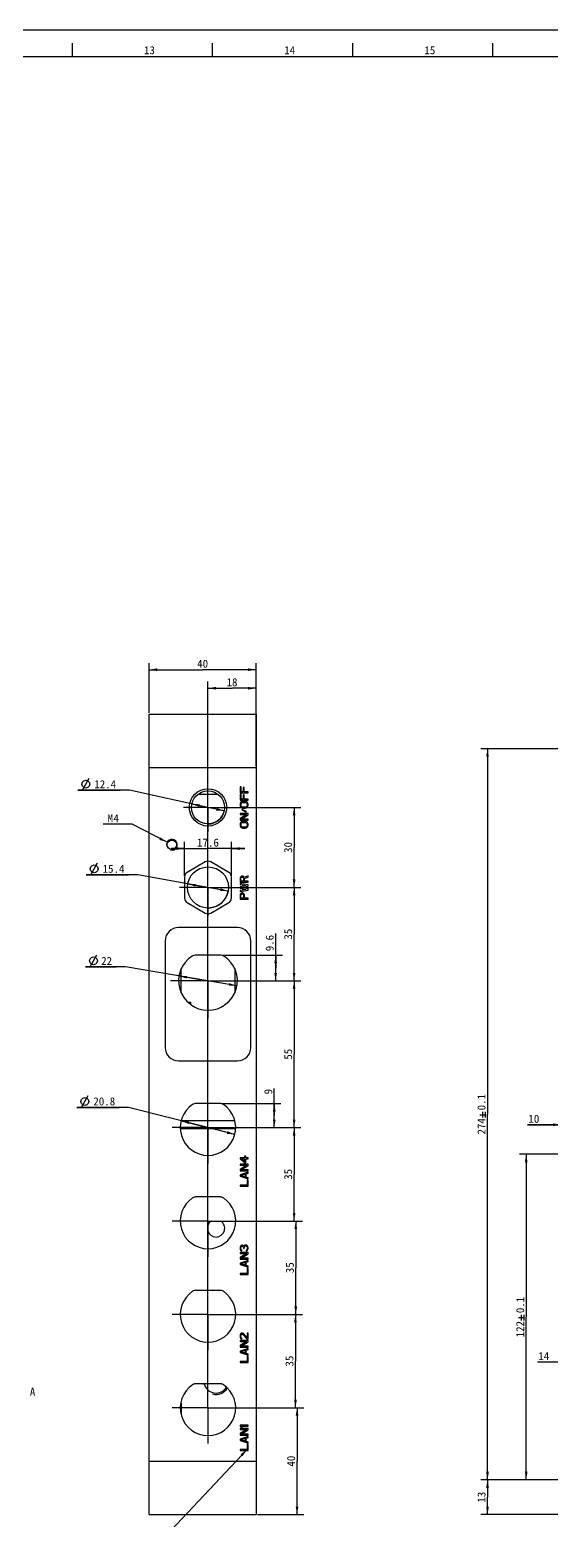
# Model space of a CAD drawing. Header units: millimetres. Extents: x 0 to 1189, y 0 to 841.
# Drawn here: x 615 to 810, y 282 to 841 of the extents above; entities that cross this region are included whole.
import ezdxf
from ezdxf.enums import TextEntityAlignment as Align

# ---------------------------------------------------------------- set-up
doc = ezdxf.new("R2010")
doc.units = ezdxf.units.MM
doc.header["$LTSCALE"] = 65.395
doc.linetypes.add('CENTER', pattern=[0.6, 0.375, -0.075, 0.075, -0.075])
doc.layers.get('0').update_dxf_attribs({"linetype": 'CONTINUOUS'})
for name, color, linetype in [('03_ALL_AXES', 7, 'CONTINUOUS'), ('09_ALL_ROUNDS', 7, 'CONTINUOUS'), ('20_ALL_FEATURES', 7, 'CONTINUOUS'), ('50_ALL_DETAILS', 7, 'CONTINUOUS'), ('51__DRAFT_DIMS', 7, 'CONTINUOUS')]:
    doc.layers.add(name, color=color, linetype=linetype)
doc.styles.get("Standard").update_dxf_attribs({"font": 'simfang.ttf'})
doc.styles.add('TEXTSTYLE_4', font='simfang.ttf')
doc.dimstyles.new('DIMSTYLE_3', dxfattribs={"dimtxt": 3, "dimasz": 3, "dimexe": 2.5, "dimexo": 0.5, "dimgap": 0.75, "dimtad": 1, "dimdsep": 46, "dimtxsty": 'Standard', "dimblk": '_FILLED', "dimblk1": '_FILLED', "dimblk2": '_FILLED', "dimcen": 0.09, "dimclrt": 3, "dimazin": 2, "dimtp": 0.3, "dimtm": 0.3, "dimtfac": 1, "dimtofl": 0, "dimtmove": 0, "dimatfit": 3, "dimldrblk": '_FILLED', "dimfxl": 0, "dimtolj": 1, "dimarcsym": 0})
doc.dimstyles.new('DIMSTYLE_4', dxfattribs={"dimtxt": 3, "dimasz": 3, "dimexe": 2.5, "dimexo": 0.5, "dimgap": 0.75, "dimtad": 1, "dimdsep": 46, "dimtxsty": 'Standard', "dimblk": '_FILLED', "dimblk1": '_FILLED', "dimblk2": '_FILLED', "dimcen": 0.09, "dimclrt": 3, "dimazin": 2, "dimtol": 1, "dimtp": 0.1, "dimtm": 0.1, "dimtfac": 1, "dimtofl": 0, "dimtmove": 0, "dimatfit": 3, "dimldrblk": '_FILLED', "dimfxl": 0, "dimtolj": 1, "dimarcsym": 0})
doc.dimstyles.new('DIMSTYLE_5', dxfattribs={"dimtxt": 3, "dimasz": 3, "dimexe": 2.5, "dimexo": 0.5, "dimgap": 0.75, "dimtad": 1, "dimdsep": 46, "dimtxsty": 'Standard', "dimblk": '_FILLED', "dimblk1": '_FILLED', "dimblk2": '_FILLED', "dimcen": 0.09, "dimclrt": 3, "dimazin": 2, "dimtp": 0.2, "dimtm": 0.2, "dimtfac": 1, "dimtofl": 0, "dimtmove": 0, "dimatfit": 3, "dimldrblk": '_FILLED', "dimfxl": 0, "dimtolj": 1, "dimarcsym": 0})
doc.dimstyles.new('DIMSTYLE_6', dxfattribs={"dimtxt": 3, "dimasz": 3, "dimexe": 2.5, "dimexo": 0.5, "dimtad": 1, "dimdsep": 46, "dimtxsty": 'Standard', "dimblk": '_FILLED', "dimblk1": '_FILLED', "dimblk2": '_FILLED', "dimcen": 0.09, "dimclrt": 3, "dimazin": 2, "dimtp": 0.1, "dimtm": 0.1, "dimtfac": 1, "dimtofl": 0, "dimtmove": 0, "dimatfit": 1, "dimldrblk": '_FILLED', "dimfxl": 0, "dimtolj": 1, "dimarcsym": 0})
doc.dimstyles.new('DIMSTYLE_8', dxfattribs={"dimtxt": 3, "dimasz": 3, "dimexe": 2.5, "dimexo": 0.5, "dimtad": 1, "dimdsep": 46, "dimtxsty": 'Standard', "dimblk": '_FILLED', "dimblk1": '_FILLED', "dimblk2": '_FILLED', "dimcen": 0.09, "dimclrt": 3, "dimazin": 2, "dimtp": 0.2, "dimtm": 0.2, "dimtfac": 1, "dimtmove": 0, "dimatfit": 2, "dimldrblk": '_FILLED', "dimfxl": 0, "dimtolj": 1, "dimarcsym": 0})
doc.dimstyles.get("Standard").update_dxf_attribs({"dimtxt": 3, "dimasz": 3, "dimexe": 2.5, "dimexo": 0.5, "dimtad": 1, "dimdsep": 46, "dimtxsty": 'Standard', "dimblk": '_FILLED', "dimblk1": '_FILLED', "dimblk2": '_FILLED', "dimcen": 0.09, "dimclrt": 3, "dimazin": 2, "dimtol": 1, "dimtp": 0.01, "dimtm": 0.01, "dimtfac": 1, "dimtofl": 0, "dimtmove": 0, "dimatfit": 3, "dimldrblk": '_FILLED', "dimfxl": 0, "dimtolj": 1, "dimarcsym": 0})

# ---------------------------------------------------------------- blocks, each defined once
blk = doc.blocks.new('_FILLED')
at = {"color": 0, "linetype": 'ByBlock'}
blk.add_solid([(0, 0), (-1, 0.17), (-1, -0.17)], dxfattribs=at)
blk = doc.blocks.new('*D4')
at = {"layer": '51__DRAFT_DIMS', "color": 4}
for p, q in [((659.29, 585.08), (659.29, 603.69)), ((699.29, 585.08), (699.29, 603.69)), ((659.29, 601.19), (679.29, 601.19)), ((699.29, 601.19), (679.29, 601.19))]:
    blk.add_line(p, q, dxfattribs=at)
at = {"layer": '51__DRAFT_DIMS', "color": 4, "xscale": 3, "yscale": 3, "zscale": 3, "rotation": 180}
blk.add_blockref('_FILLED', (659.29, 601.19), dxfattribs=at)
at = {"layer": '51__DRAFT_DIMS', "color": 4, "xscale": 3, "yscale": 3, "zscale": 3}
blk.add_blockref('_FILLED', (699.29, 601.19), dxfattribs=at)
at = {"layer": '51__DRAFT_DIMS', "color": 3}
blk.add_text('40', height=3, dxfattribs=at).set_placement((679.29, 601.94), align=Align.CENTER)
blk = doc.blocks.new('*D6')
at = {"layer": '51__DRAFT_DIMS', "color": 4}
for p, q in [((821.72, 571.58), (783.45, 571.58)), ((785.95, 571.58), (785.95, 434.58)), ((785.95, 297.58), (785.95, 434.58)), ((821.11, 297.58), (783.45, 297.58))]:
    blk.add_line(p, q, dxfattribs=at)
at = {"layer": '51__DRAFT_DIMS', "color": 4, "xscale": 3, "yscale": 3, "zscale": 3}
for p, rotation in [((785.95, 571.58), 90), ((785.95, 297.58), 270)]:
    blk.add_blockref('_FILLED', p, dxfattribs=dict(at, rotation=rotation))
at = {"layer": '51__DRAFT_DIMS', "color": 3}
for s, p in [('0.1', (785.2, 439.11)), ('274', (785.2, 430.05))]:
    blk.add_text(s, height=3, rotation=90, dxfattribs=at).set_placement(p, align=Align.CENTER)
blk = doc.blocks.new('*D7')
at = {"layer": '51__DRAFT_DIMS', "color": 4}
for p, q in [((819.42, 419.58), (797.94, 419.58)), ((800.44, 419.58), (800.44, 358.58)), ((800.44, 297.58), (800.44, 358.58)), ((822.16, 297.58), (797.94, 297.58))]:
    blk.add_line(p, q, dxfattribs=at)
at = {"layer": '51__DRAFT_DIMS', "color": 4, "xscale": 3, "yscale": 3, "zscale": 3}
for p, rotation in [((800.44, 419.58), 90), ((800.44, 297.58), 270)]:
    blk.add_blockref('_FILLED', p, dxfattribs=dict(at, rotation=rotation))
at = {"layer": '51__DRAFT_DIMS', "color": 3}
for s, p in [('0.1', (799.69, 363.11)), ('122', (799.69, 354.05))]:
    blk.add_text(s, height=3, rotation=90, dxfattribs=at).set_placement(p, align=Align.CENTER)
blk = doc.blocks.new('*D9')
at = {"layer": '51__DRAFT_DIMS', "color": 4}
for p, q in [((826.03, 297.58), (783.45, 297.58)), ((785.95, 297.58), (785.95, 291.08)), ((785.95, 284.58), (785.95, 291.08)), ((833.03, 284.58), (783.45, 284.58))]:
    blk.add_line(p, q, dxfattribs=at)
at = {"layer": '51__DRAFT_DIMS', "color": 4, "xscale": 3, "yscale": 3, "zscale": 3}
for p, rotation in [((785.95, 297.58), 90), ((785.95, 284.58), 270)]:
    blk.add_blockref('_FILLED', p, dxfattribs=dict(at, rotation=rotation))
at = {"layer": '51__DRAFT_DIMS', "color": 3}
blk.add_text('13', height=3, rotation=90, dxfattribs=at).set_placement((785.2, 291.08), align=Align.CENTER)
blk = doc.blocks.new('*D10')
at = {"layer": '51__DRAFT_DIMS', "color": 4}
for p, q in [((813.53, 304.08), (813.53, 252.86)), ((826.53, 297.08), (826.53, 252.86)), ((820.03, 255.36), (797.72, 255.36)), ((813.53, 255.36), (820.03, 255.36)), ((826.53, 255.36), (820.03, 255.36))]:
    blk.add_line(p, q, dxfattribs=at)
at = {"layer": '51__DRAFT_DIMS', "color": 4, "xscale": 3, "yscale": 3, "zscale": 3, "rotation": 180}
blk.add_blockref('_FILLED', (813.53, 255.36), dxfattribs=at)
at = {"layer": '51__DRAFT_DIMS', "color": 4, "xscale": 3, "yscale": 3, "zscale": 3}
blk.add_blockref('_FILLED', (826.53, 255.36), dxfattribs=at)
at = {"layer": '51__DRAFT_DIMS', "color": 3}
blk.add_text('13', height=3, dxfattribs=at).set_placement((802.13, 256.11), align=Align.RIGHT)
blk = doc.blocks.new('*D12')
at = {"layer": '51__DRAFT_DIMS', "color": 4}
for p, q in [((820.53, 341.69), (804.66, 341.69)), ((813.53, 341.69), (820.53, 341.69)), ((827.53, 341.69), (820.53, 341.69)), ((827.53, 315.08), (827.53, 344.19))]:
    blk.add_line(p, q, dxfattribs=at)
at = {"layer": '51__DRAFT_DIMS', "color": 4, "xscale": 3, "yscale": 3, "zscale": 3, "rotation": 180}
blk.add_blockref('_FILLED', (813.53, 341.69), dxfattribs=at)
at = {"layer": '51__DRAFT_DIMS', "color": 4, "xscale": 3, "yscale": 3, "zscale": 3}
blk.add_blockref('_FILLED', (827.53, 341.69), dxfattribs=at)
at = {"layer": '51__DRAFT_DIMS', "color": 3}
blk.add_text('14', height=3, dxfattribs=at).set_placement((809.07, 342.44), align=Align.RIGHT)
blk = doc.blocks.new('*D19')
at = {"layer": '51__DRAFT_DIMS', "color": 4}
for p, q in [((651.86, 556.02), (632.55, 556.02)), ((632.55, 556.02), (648.36, 556.02)), ((681.29, 549.58), (651.86, 556.02)), ((675.23, 550.9), (681.29, 549.58)), ((687.35, 548.25), (681.29, 549.58))]:
    blk.add_line(p, q, dxfattribs=at)
at = {"layer": '51__DRAFT_DIMS', "color": 4, "xscale": 3, "yscale": 3, "zscale": 3}
for p, rotation in [((675.23, 550.9), 167.6460324441), ((687.35, 548.25), 347.6460324441001)]:
    blk.add_blockref('_FILLED', p, dxfattribs=dict(at, rotation=rotation))
at = {"layer": '51__DRAFT_DIMS', "color": 3}
blk.add_text('12.4', height=3, dxfattribs=at).set_placement((646.86, 556.77), align=Align.RIGHT)
blk = doc.blocks.new('*D20')
at = {"layer": '51__DRAFT_DIMS', "color": 4}
for p, q in [((655, 524.33), (635.69, 524.33)), ((635.69, 524.33), (651.5, 524.33)), ((681.29, 519.58), (655, 524.33)), ((673.71, 520.95), (681.29, 519.58)), ((688.87, 518.21), (681.29, 519.58))]:
    blk.add_line(p, q, dxfattribs=at)
at = {"layer": '51__DRAFT_DIMS', "color": 4, "xscale": 3, "yscale": 3, "zscale": 3}
for p, rotation in [((673.71, 520.95), 169.7552829595), ((688.87, 518.21), 349.7552829595)]:
    blk.add_blockref('_FILLED', p, dxfattribs=dict(at, rotation=rotation))
at = {"layer": '51__DRAFT_DIMS', "color": 3}
blk.add_text('15.4', height=3, dxfattribs=at).set_placement((650, 525.08), align=Align.RIGHT)
blk = doc.blocks.new('*D21')
at = {"layer": '51__DRAFT_DIMS', "color": 4}
for p, q in [((650.38, 489.82), (635.48, 489.82)), ((635.48, 489.82), (646.88, 489.82)), ((681.29, 484.58), (650.38, 489.82)), ((670.44, 486.42), (681.29, 484.58)), ((692.13, 482.74), (681.29, 484.58))]:
    blk.add_line(p, q, dxfattribs=at)
at = {"layer": '51__DRAFT_DIMS', "color": 4, "xscale": 3, "yscale": 3, "zscale": 3}
for p, rotation in [((670.44, 486.42), 170.3712018391), ((692.13, 482.74), 350.3712018391)]:
    blk.add_blockref('_FILLED', p, dxfattribs=dict(at, rotation=rotation))
at = {"layer": '51__DRAFT_DIMS', "color": 3}
blk.add_text('22', height=3, dxfattribs=at).set_placement((645.38, 490.57), align=Align.RIGHT)
blk = doc.blocks.new('*D22')
at = {"layer": '51__DRAFT_DIMS', "color": 4}
for p, q in [((651.53, 437.16), (632.22, 437.16)), ((632.22, 437.16), (648.03, 437.16)), ((681.29, 429.58), (651.53, 437.16)), ((671.21, 432.15), (681.29, 429.58)), ((691.37, 427.01), (681.29, 429.58))]:
    blk.add_line(p, q, dxfattribs=at)
at = {"layer": '51__DRAFT_DIMS', "color": 4, "xscale": 3, "yscale": 3, "zscale": 3}
for p, rotation in [((671.21, 432.15), 165.7090390334), ((691.37, 427.01), 345.7090390334)]:
    blk.add_blockref('_FILLED', p, dxfattribs=dict(at, rotation=rotation))
at = {"layer": '51__DRAFT_DIMS', "color": 3}
blk.add_text('20.8', height=3, dxfattribs=at).set_placement((646.53, 437.91), align=Align.RIGHT)
blk = doc.blocks.new('*D23')
at = {"layer": '51__DRAFT_DIMS', "color": 4}
for p, q in [((706.11, 434.08), (706.11, 444.26)), ((686.43, 438.58), (708.61, 438.58)), ((706.11, 438.58), (706.11, 434.08)), ((706.11, 429.58), (706.11, 434.08)), ((688.41, 429.58), (708.61, 429.58))]:
    blk.add_line(p, q, dxfattribs=at)
at = {"layer": '51__DRAFT_DIMS', "color": 4, "xscale": 3, "yscale": 3, "zscale": 3}
for p, rotation in [((706.11, 438.58), 90), ((706.11, 429.58), 270)]:
    blk.add_blockref('_FILLED', p, dxfattribs=dict(at, rotation=rotation))
at = {"layer": '51__DRAFT_DIMS', "color": 3}
blk.add_text('9', height=3, rotation=90, dxfattribs=at).set_placement((705.36, 442.05))
blk = doc.blocks.new('*D24')
at = {"layer": '51__DRAFT_DIMS', "color": 4}
for p, q in [((687.04, 429.58), (716.04, 429.58)), ((713.54, 429.58), (713.54, 412.08)), ((713.54, 394.58), (713.54, 412.08)), ((693.63, 394.58), (716.04, 394.58))]:
    blk.add_line(p, q, dxfattribs=at)
at = {"layer": '51__DRAFT_DIMS', "color": 4, "xscale": 3, "yscale": 3, "zscale": 3}
for p, rotation in [((713.54, 429.58), 90), ((713.54, 394.58), 270)]:
    blk.add_blockref('_FILLED', p, dxfattribs=dict(at, rotation=rotation))
at = {"layer": '51__DRAFT_DIMS', "color": 3}
blk.add_text('35', height=3, rotation=90, dxfattribs=at).set_placement((712.79, 412.08), align=Align.CENTER)
blk = doc.blocks.new('*D25')
at = {"layer": '51__DRAFT_DIMS', "color": 4}
for p, q in [((686.6, 394.58), (716.66, 394.58)), ((714.16, 394.58), (714.16, 377.08)), ((714.16, 359.58), (714.16, 377.08)), ((692.8, 359.58), (716.66, 359.58))]:
    blk.add_line(p, q, dxfattribs=at)
at = {"layer": '51__DRAFT_DIMS', "color": 4, "xscale": 3, "yscale": 3, "zscale": 3}
for p, rotation in [((714.16, 394.58), 90), ((714.16, 359.58), 270)]:
    blk.add_blockref('_FILLED', p, dxfattribs=dict(at, rotation=rotation))
at = {"layer": '51__DRAFT_DIMS', "color": 3}
blk.add_text('35', height=3, rotation=90, dxfattribs=at).set_placement((713.41, 377.08), align=Align.CENTER)
blk = doc.blocks.new('*D26')
at = {"layer": '51__DRAFT_DIMS', "color": 4}
for p, q in [((686.19, 359.58), (716.53, 359.58)), ((714.03, 359.58), (714.03, 342.08)), ((714.03, 324.58), (714.03, 342.08)), ((689.34, 324.58), (716.53, 324.58))]:
    blk.add_line(p, q, dxfattribs=at)
at = {"layer": '51__DRAFT_DIMS', "color": 4, "xscale": 3, "yscale": 3, "zscale": 3}
for p, rotation in [((714.03, 359.58), 90), ((714.03, 324.58), 270)]:
    blk.add_blockref('_FILLED', p, dxfattribs=dict(at, rotation=rotation))
at = {"layer": '51__DRAFT_DIMS', "color": 3}
blk.add_text('35', height=3, rotation=90, dxfattribs=at).set_placement((713.28, 342.08), align=Align.CENTER)
blk = doc.blocks.new('*D27')
at = {"layer": '51__DRAFT_DIMS', "color": 4}
for p, q in [((689.94, 484.58), (716.04, 484.58)), ((713.54, 484.58), (713.54, 457.08)), ((713.54, 429.58), (713.54, 457.08)), ((687.96, 429.58), (716.04, 429.58))]:
    blk.add_line(p, q, dxfattribs=at)
at = {"layer": '51__DRAFT_DIMS', "color": 4, "xscale": 3, "yscale": 3, "zscale": 3}
for p, rotation in [((713.54, 484.58), 90), ((713.54, 429.58), 270)]:
    blk.add_blockref('_FILLED', p, dxfattribs=dict(at, rotation=rotation))
at = {"layer": '51__DRAFT_DIMS', "color": 3}
blk.add_text('55', height=3, rotation=90, dxfattribs=at).set_placement((712.79, 457.08), align=Align.CENTER)
blk = doc.blocks.new('*D28')
at = {"layer": '51__DRAFT_DIMS', "color": 4}
for p, q in [((687.6, 519.58), (716.04, 519.58)), ((713.54, 519.58), (713.54, 502.08)), ((713.54, 484.58), (713.54, 502.08)), ((688.03, 484.58), (716.04, 484.58))]:
    blk.add_line(p, q, dxfattribs=at)
at = {"layer": '51__DRAFT_DIMS', "color": 4, "xscale": 3, "yscale": 3, "zscale": 3}
for p, rotation in [((713.54, 519.58), 90), ((713.54, 484.58), 270)]:
    blk.add_blockref('_FILLED', p, dxfattribs=dict(at, rotation=rotation))
at = {"layer": '51__DRAFT_DIMS', "color": 3}
blk.add_text('35', height=3, rotation=90, dxfattribs=at).set_placement((712.79, 502.08), align=Align.CENTER)
blk = doc.blocks.new('*D29')
at = {"layer": '51__DRAFT_DIMS', "color": 4}
for p, q in [((689.41, 549.58), (716.04, 549.58)), ((713.54, 549.58), (713.54, 534.58)), ((713.54, 519.58), (713.54, 534.58)), ((686.27, 519.58), (716.04, 519.58))]:
    blk.add_line(p, q, dxfattribs=at)
at = {"layer": '51__DRAFT_DIMS', "color": 4, "xscale": 3, "yscale": 3, "zscale": 3}
for p, rotation in [((713.54, 549.58), 90), ((713.54, 519.58), 270)]:
    blk.add_blockref('_FILLED', p, dxfattribs=dict(at, rotation=rotation))
at = {"layer": '51__DRAFT_DIMS', "color": 3}
blk.add_text('30', height=3, rotation=90, dxfattribs=at).set_placement((712.79, 534.58), align=Align.CENTER)
blk = doc.blocks.new('*D30')
at = {"layer": '51__DRAFT_DIMS', "color": 4}
for p, q in [((681.29, 325.08), (681.29, 596.74)), ((681.29, 594.24), (690.29, 594.24)), ((699.29, 594.24), (690.29, 594.24)), ((699.29, 565.08), (699.29, 596.74))]:
    blk.add_line(p, q, dxfattribs=at)
at = {"layer": '51__DRAFT_DIMS', "color": 4, "xscale": 3, "yscale": 3, "zscale": 3, "rotation": 180}
blk.add_blockref('_FILLED', (681.29, 594.24), dxfattribs=at)
at = {"layer": '51__DRAFT_DIMS', "color": 4, "xscale": 3, "yscale": 3, "zscale": 3}
blk.add_blockref('_FILLED', (699.29, 594.24), dxfattribs=at)
at = {"layer": '51__DRAFT_DIMS', "color": 3}
blk.add_text('18', height=3, dxfattribs=at).set_placement((690.29, 594.99), align=Align.CENTER)
blk = doc.blocks.new('*D31')
at = {"layer": '51__DRAFT_DIMS', "color": 4}
for p, q in [((706.63, 489.38), (706.63, 502.29)), ((686.61, 494.18), (709.13, 494.18)), ((706.63, 494.18), (706.63, 489.38)), ((706.63, 484.58), (706.63, 489.38)), ((681.79, 484.58), (709.13, 484.58))]:
    blk.add_line(p, q, dxfattribs=at)
at = {"layer": '51__DRAFT_DIMS', "color": 4, "xscale": 3, "yscale": 3, "zscale": 3}
for p, rotation in [((706.63, 494.18), 90), ((706.63, 484.58), 270)]:
    blk.add_blockref('_FILLED', p, dxfattribs=dict(at, rotation=rotation))
at = {"layer": '51__DRAFT_DIMS', "color": 3}
blk.add_text('9.6', height=3, rotation=90, dxfattribs=at).set_placement((705.88, 495.68))
blk = doc.blocks.new('*D32')
at = {"layer": '51__DRAFT_DIMS', "color": 4}
for p, q in [((672.49, 524), (672.49, 536.66)), ((690.09, 524), (690.09, 536.66)), ((672.49, 534.16), (667.49, 534.16)), ((667.49, 534.16), (681.29, 534.16)), ((695.09, 534.16), (681.29, 534.16)), ((690.09, 534.16), (695.09, 534.16))]:
    blk.add_line(p, q, dxfattribs=at)
at = {"layer": '51__DRAFT_DIMS', "color": 4, "xscale": 3, "yscale": 3, "zscale": 3}
blk.add_blockref('_FILLED', (672.49, 534.16), dxfattribs=at)
at = {"layer": '51__DRAFT_DIMS', "color": 4, "xscale": 3, "yscale": 3, "zscale": 3, "rotation": 180}
blk.add_blockref('_FILLED', (690.09, 534.16), dxfattribs=at)
at = {"layer": '51__DRAFT_DIMS', "color": 3}
blk.add_text('17.6', height=3, dxfattribs=at).set_placement((681.29, 534.91), align=Align.CENTER)
blk = doc.blocks.new('*D33')
at = {"layer": '51__DRAFT_DIMS', "color": 4}
for p, q in [((688.1, 324.58), (717.14, 324.58)), ((714.64, 324.58), (714.64, 304.58)), ((714.64, 284.58), (714.64, 304.58)), ((699.79, 284.58), (717.14, 284.58))]:
    blk.add_line(p, q, dxfattribs=at)
at = {"layer": '51__DRAFT_DIMS', "color": 4, "xscale": 3, "yscale": 3, "zscale": 3}
for p, rotation in [((714.64, 324.58), 90), ((714.64, 284.58), 270)]:
    blk.add_blockref('_FILLED', p, dxfattribs=dict(at, rotation=rotation))
at = {"layer": '51__DRAFT_DIMS', "color": 3}
blk.add_text('40', height=3, rotation=90, dxfattribs=at).set_placement((713.89, 304.58), align=Align.CENTER)
blk = doc.blocks.new('*D35')
at = {"layer": '51__DRAFT_DIMS', "color": 4}
for p, q in [((813.53, 430.64), (800.95, 430.64)), ((800.95, 430.64), (818.53, 430.64)), ((828.53, 430.64), (818.53, 430.64)), ((823.53, 423.94), (823.53, 433.14)), ((823.53, 430.64), (828.53, 430.64))]:
    blk.add_line(p, q, dxfattribs=at)
at = {"layer": '51__DRAFT_DIMS', "color": 4, "xscale": 3, "yscale": 3, "zscale": 3}
blk.add_blockref('_FILLED', (813.53, 430.64), dxfattribs=at)
at = {"layer": '51__DRAFT_DIMS', "color": 4, "xscale": 3, "yscale": 3, "zscale": 3, "rotation": 180}
blk.add_blockref('_FILLED', (823.53, 430.64), dxfattribs=at)
at = {"layer": '51__DRAFT_DIMS', "color": 3}
blk.add_text('10', height=3, dxfattribs=at).set_placement((805.36, 431.39), align=Align.RIGHT)
blk = doc.blocks.new('*D127')
at = {"layer": '51__DRAFT_DIMS', "color": 4}
for p, q in [((649.44, 543.26), (642.04, 543.26)), ((652.94, 543.26), (649.44, 543.26)), ((666.01, 536.5), (652.94, 543.26))]:
    blk.add_line(p, q, dxfattribs=at)
at = {"layer": '51__DRAFT_DIMS', "color": 4, "xscale": 3, "yscale": 3, "zscale": 3, "rotation": 332.6346523661}
blk.add_blockref('_FILLED', (666.01, 536.5), dxfattribs=at)
at = {"layer": '51__DRAFT_DIMS', "color": 3}
for s, p in [('M', (645.74, 544.01)), ('4', (647.94, 544.01))]:
    blk.add_text(s, height=3, dxfattribs=at).set_placement(p, align=Align.RIGHT)

msp = doc.modelspace()

# ---------------------------------------------------------------- linework, layer by layer
at = {"color": 7}
for p, q in [((0, 841), (1189, 841)), ((630.5, 831), (630.5, 836)), ((683, 831), (683, 836)), ((735.5, 831), (735.5, 836)), ((788, 831), (788, 836)), ((25, 831), (1179, 831))]:
    msp.add_line(p, q, dxfattribs=at)
at = {"color": 4}
for centre, radius, start, end in [((667.79, 535.578), 2, 255, 195), ((684.29, 334.578), 5, 191.53722, 195), ((684.29, 334.578), 5, 255, 328.97142)]:
    msp.add_arc(centre, radius, start, end, dxfattribs=at)
at = {"layer": '03_ALL_AXES', "color": 1, "linetype": 'CENTER'}
for p, q in [((681.29, 549.578), (681.29, 558.778)), ((681.29, 549.578), (672.09, 549.578)), ((681.29, 549.578), (681.29, 540.378)), ((681.29, 549.578), (690.49, 549.578)), ((681.29, 519.578), (681.29, 530.278)), ((681.29, 519.578), (670.59, 519.578)), ((681.29, 519.578), (681.29, 508.878)), ((681.29, 519.578), (691.99, 519.578)), ((681.29, 484.578), (681.29, 498.578)), ((681.29, 484.578), (667.29, 484.578)), ((681.29, 484.578), (681.29, 470.578)), ((681.29, 484.578), (695.29, 484.578)), ((681.29, 429.578), (681.29, 442.978)), ((681.29, 429.578), (667.89, 429.578)), ((681.29, 429.578), (694.69, 429.578)), ((681.29, 429.578), (681.29, 416.178)), ((681.29, 394.578), (681.29, 407.978)), ((681.29, 394.578), (667.89, 394.578)), ((681.29, 394.578), (682.558, 394.578)), ((681.29, 394.578), (681.29, 381.178)), ((686.022, 394.578), (694.69, 394.578)), ((681.29, 359.578), (681.29, 372.978)), ((681.29, 359.578), (667.89, 359.578)), ((681.29, 359.578), (694.69, 359.578)), ((681.29, 359.578), (681.29, 346.178)), ((681.29, 324.578), (681.29, 337.978)), ((681.29, 324.578), (667.89, 324.578)), ((681.29, 324.578), (694.69, 324.578)), ((681.29, 324.578), (681.29, 311.178))]:
    msp.add_line(p, q, dxfattribs=at)
at = {"layer": '03_ALL_AXES', "color": 7}
for p, q in [((673.74, 476.578), (674.69, 476.578)), ((674.69, 476.578), (674.69, 475.778)), ((682.558, 394.578), (686.022, 394.578)), ((671.026, 326.257), (671.29, 326.257)), ((671.29, 326.257), (671.29, 322.257)), ((671.152, 322.257), (671.29, 322.257))]:
    msp.add_line(p, q, dxfattribs=at)
for centre, radius in [((681.29, 549.578), 7), ((681.29, 549.578), 6.2), ((667.79, 535.578), 1.75)]:
    msp.add_circle(centre, radius, dxfattribs=at)
for centre, radius, start, end in [((684.29, 391.828), 3.25, 122.20423, 57.79577), ((684.29, 334.578), 4.5, 192.83996, 330.32815)]:
    msp.add_arc(centre, radius, start, end, dxfattribs=at)
at = {"layer": '09_ALL_ROUNDS', "color": 7}
for p, q in [((659.29, 284.578), (659.29, 584.578)), ((677.624, 554.578), (684.955, 554.578)), ((680.29, 529.162), (673.49, 525.236)), ((689.09, 525.236), (682.29, 529.162)), ((672.49, 523.504), (672.49, 515.652)), ((690.09, 515.652), (690.09, 523.504)), ((673.49, 513.92), (680.29, 509.994)), ((682.29, 509.994), (689.09, 513.92)), ((692.29, 504.578), (670.29, 504.578)), ((665.29, 499.578), (665.29, 459.578)), ((697.29, 459.578), (697.29, 499.578)), ((686.11, 494.178), (676.469, 494.178)), ((671.29, 479.996), (671.29, 489.16)), ((691.29, 489.16), (691.29, 479.996)), ((670.29, 454.578), (692.29, 454.578)), ((685.933, 438.578), (676.646, 438.578)), ((685.933, 403.578), (676.646, 403.578)), ((685.933, 368.578), (676.646, 368.578)), ((685.933, 333.578), (676.646, 333.578))]:
    msp.add_line(p, q, dxfattribs=at)
at = {"layer": '09_ALL_ROUNDS', "color": 4}
for p, q in [((671.233, 432.227), (691.347, 432.227)), ((670.893, 429.308), (691.686, 429.308))]:
    msp.add_line(p, q, dxfattribs=at)
at = {"layer": '09_ALL_ROUNDS', "color": 7}
for centre, radius, start, end in [((674.49, 523.504), 2, 120, 180), ((681.29, 527.43), 2, 60, 120), ((688.09, 523.504), 2, 0, 60), ((674.49, 515.652), 2, 180, 240), ((688.09, 515.652), 2, 300, 360), ((681.29, 511.726), 2, 240, 300), ((670.29, 499.578), 5, 90, 180), ((692.29, 499.578), 5, 0, 90), ((681.29, 484.578), 11, 122.38754, 57.61246), ((676.469, 492.178), 2, 90, 122.38754), ((686.11, 492.178), 2, 57.61246, 90), ((670.29, 459.578), 5, 180, 270), ((692.29, 459.578), 5, 270, 360), ((681.29, 429.578), 10.4, 123.55731, 56.44269), ((676.646, 436.578), 2, 90, 123.55731), ((685.933, 436.578), 2, 56.44269, 90), ((681.29, 394.578), 10.4, 123.55731, 56.44269), ((676.646, 401.578), 2, 90, 123.55731), ((685.933, 401.578), 2, 56.44269, 90), ((681.29, 359.578), 10.4, 123.55731, 56.44269), ((676.646, 366.578), 2, 90, 123.55731), ((685.933, 366.578), 2, 56.44269, 90), ((681.29, 324.578), 10.4, 123.55731, 56.44269), ((676.646, 331.578), 2, 90, 123.55731), ((685.933, 331.578), 2, 56.44269, 90)]:
    msp.add_arc(centre, radius, start, end, dxfattribs=at)
at = {"layer": '20_ALL_FEATURES', "color": 7}
for p, q in [((659.29, 584.578), (699.29, 584.578)), ((699.29, 584.578), (699.29, 284.578)), ((693.29, 557.328), (693.29, 555.078)), ((693.673, 557.328), (693.29, 557.328)), ((693.29, 555.078), (696.29, 555.078)), ((693.29, 554.578), (693.29, 552.328)), ((693.673, 554.578), (693.29, 554.578)), ((693.673, 555.453), (693.673, 557.328)), ((694.502, 555.453), (693.673, 555.453)), ((693.673, 552.703), (693.673, 554.578)), ((694.502, 557.078), (694.502, 555.453)), ((694.885, 557.078), (694.502, 557.078)), ((694.502, 554.328), (694.502, 552.703)), ((694.885, 554.328), (694.502, 554.328)), ((694.885, 555.453), (694.885, 557.078)), ((696.29, 555.453), (694.885, 555.453)), ((694.885, 552.703), (694.885, 554.328)), ((696.29, 555.078), (696.29, 555.453)), ((693.29, 552.328), (696.29, 552.328)), ((693.354, 551.141), (693.29, 550.828)), ((693.29, 550.828), (693.29, 550.328)), ((693.29, 550.328), (693.354, 550.016)), ((693.481, 551.391), (693.354, 551.141)), ((693.354, 550.016), (693.481, 549.766)), ((693.737, 551.641), (693.481, 551.391)), ((693.481, 549.766), (693.737, 549.516)), ((694.502, 552.703), (693.673, 552.703)), ((693.673, 550.828), (693.737, 551.078)), ((693.673, 550.328), (693.673, 550.828)), ((693.737, 550.078), (693.673, 550.328)), ((693.992, 551.766), (693.737, 551.641)), ((693.737, 551.078), (693.864, 551.266)), ((693.864, 549.891), (693.737, 550.078)), ((693.737, 549.516), (693.992, 549.391)), ((693.864, 551.266), (694.056, 551.391)), ((694.056, 549.766), (693.864, 549.891)), ((694.056, 548.828), (693.928, 548.641)), ((693.928, 548.641), (695.524, 547.828)), ((694.311, 551.828), (693.992, 551.766)), ((693.992, 549.391), (694.311, 549.328)), ((694.056, 551.391), (694.311, 551.453)), ((694.311, 549.703), (694.056, 549.766)), ((695.651, 548.016), (694.056, 548.828)), ((695.268, 551.828), (694.311, 551.828)), ((694.311, 551.453), (695.268, 551.453)), ((695.268, 549.703), (694.311, 549.703)), ((694.311, 549.328), (695.268, 549.328)), ((696.29, 552.703), (694.885, 552.703)), ((695.588, 551.766), (695.268, 551.828)), ((695.268, 551.453), (695.524, 551.391)), ((695.524, 549.766), (695.268, 549.703)), ((695.268, 549.328), (695.588, 549.391)), ((695.524, 551.391), (695.715, 551.266)), ((695.715, 549.891), (695.524, 549.766)), ((695.524, 547.828), (695.651, 548.016)), ((695.843, 551.641), (695.588, 551.766)), ((695.588, 549.391), (695.843, 549.516)), ((695.715, 551.266), (695.843, 551.078)), ((695.843, 550.078), (695.715, 549.891)), ((696.098, 551.391), (695.843, 551.641)), ((695.843, 551.078), (695.907, 550.828)), ((695.907, 550.328), (695.843, 550.078)), ((695.843, 549.516), (696.098, 549.766)), ((695.907, 550.828), (695.907, 550.328)), ((696.226, 551.141), (696.098, 551.391)), ((696.098, 549.766), (696.226, 550.016)), ((696.29, 550.828), (696.226, 551.141)), ((696.226, 550.016), (696.29, 550.328)), ((696.29, 552.328), (696.29, 552.703)), ((696.29, 550.328), (696.29, 550.828)), ((693.29, 547.328), (693.29, 546.953)), ((696.29, 547.328), (693.29, 547.328)), ((695.843, 546.953), (693.29, 545.391)), ((693.29, 546.953), (695.843, 546.953)), ((693.29, 545.391), (693.29, 544.828)), ((693.29, 544.828), (696.29, 544.828)), ((693.354, 543.641), (693.29, 543.328)), ((693.29, 543.328), (693.29, 542.828)), ((693.29, 542.828), (693.354, 542.516)), ((693.481, 543.891), (693.354, 543.641)), ((693.354, 542.516), (693.481, 542.266)), ((693.737, 544.141), (693.481, 543.891)), ((693.481, 542.266), (693.737, 542.016)), ((693.673, 545.203), (696.29, 546.766)), ((696.29, 545.203), (693.673, 545.203)), ((693.673, 543.328), (693.737, 543.578)), ((693.673, 542.828), (693.673, 543.328)), ((693.737, 542.578), (693.673, 542.828)), ((693.992, 544.266), (693.737, 544.141)), ((693.737, 543.578), (693.864, 543.766)), ((693.864, 542.391), (693.737, 542.578)), ((693.737, 542.016), (693.992, 541.891)), ((693.864, 543.766), (694.056, 543.891)), ((694.056, 542.266), (693.864, 542.391)), ((694.311, 544.328), (693.992, 544.266)), ((693.992, 541.891), (694.311, 541.828)), ((694.056, 543.891), (694.311, 543.953)), ((694.311, 542.203), (694.056, 542.266)), ((695.268, 544.328), (694.311, 544.328)), ((694.311, 543.953), (695.268, 543.953)), ((695.268, 542.203), (694.311, 542.203)), ((694.311, 541.828), (695.268, 541.828)), ((695.588, 544.266), (695.268, 544.328)), ((695.268, 543.953), (695.524, 543.891)), ((695.524, 542.266), (695.268, 542.203)), ((695.268, 541.828), (695.588, 541.891)), ((695.524, 543.891), (695.715, 543.766)), ((695.715, 542.391), (695.524, 542.266)), ((695.843, 544.141), (695.588, 544.266)), ((695.588, 541.891), (695.843, 542.016)), ((695.715, 543.766), (695.843, 543.578)), ((695.843, 542.578), (695.715, 542.391)), ((696.098, 543.891), (695.843, 544.141)), ((695.843, 543.578), (695.907, 543.328)), ((695.907, 542.828), (695.843, 542.578)), ((695.843, 542.016), (696.098, 542.266)), ((695.907, 543.328), (695.907, 542.828)), ((696.226, 543.641), (696.098, 543.891)), ((696.098, 542.266), (696.226, 542.516)), ((696.29, 543.328), (696.226, 543.641)), ((696.226, 542.516), (696.29, 542.828)), ((696.29, 546.766), (696.29, 547.328)), ((696.29, 544.828), (696.29, 545.203)), ((696.29, 542.828), (696.29, 543.328)), ((693.354, 523.359), (693.29, 523.047)), ((693.29, 523.047), (693.29, 521.547)), ((693.29, 521.547), (696.29, 521.547)), ((693.29, 521.047), (693.29, 520.672)), ((696.29, 520.547), (693.29, 521.047)), ((693.29, 520.672), (695.588, 520.297)), ((695.588, 520.297), (693.29, 519.797)), ((693.29, 519.797), (693.29, 519.297)), ((693.545, 523.609), (693.354, 523.359)), ((693.8, 523.797), (693.545, 523.609)), ((693.609, 523.109), (693.673, 523.297)), ((693.609, 521.922), (693.609, 523.109)), ((694.566, 521.922), (693.609, 521.922)), ((693.673, 523.297), (693.8, 523.422)), ((693.992, 523.859), (693.8, 523.797)), ((693.8, 523.422), (693.992, 523.484)), ((693.864, 519.547), (696.29, 520.047)), ((696.29, 519.047), (693.864, 519.547)), ((694.247, 523.859), (693.992, 523.859)), ((693.992, 523.484), (694.183, 523.484)), ((694.183, 523.484), (694.375, 523.422)), ((694.439, 523.797), (694.247, 523.859)), ((694.375, 523.422), (694.502, 523.297)), ((694.694, 523.609), (694.439, 523.797)), ((694.502, 523.297), (694.566, 523.109)), ((694.566, 523.109), (694.566, 521.922)), ((694.822, 523.359), (694.694, 523.609)), ((696.29, 523.922), (694.822, 523.359)), ((694.949, 522.984), (696.29, 523.484)), ((694.949, 521.922), (694.949, 522.984)), ((696.29, 521.922), (694.949, 521.922)), ((696.29, 523.484), (696.29, 523.922)), ((696.29, 521.547), (696.29, 521.922)), ((696.29, 520.047), (696.29, 520.547)), ((693.29, 519.297), (695.588, 518.797)), ((695.588, 518.797), (693.29, 518.422)), ((693.29, 518.047), (696.29, 518.547)), ((693.29, 518.422), (693.29, 518.047)), ((693.354, 517.047), (693.29, 516.734)), ((693.29, 516.734), (693.29, 515.234)), ((693.29, 515.234), (696.29, 515.234)), ((693.545, 517.297), (693.354, 517.047)), ((693.8, 517.484), (693.545, 517.297)), ((693.609, 516.797), (693.673, 516.984)), ((693.609, 515.609), (693.609, 516.797)), ((694.566, 515.609), (693.609, 515.609)), ((693.673, 516.984), (693.8, 517.109)), ((693.992, 517.547), (693.8, 517.484)), ((693.8, 517.109), (693.992, 517.172)), ((694.247, 517.547), (693.992, 517.547)), ((693.992, 517.172), (694.183, 517.172)), ((694.183, 517.172), (694.375, 517.109)), ((694.439, 517.484), (694.247, 517.547)), ((694.375, 517.109), (694.502, 516.984)), ((694.694, 517.297), (694.439, 517.484)), ((694.502, 516.984), (694.566, 516.797)), ((694.566, 516.797), (694.566, 515.609)), ((694.885, 517.047), (694.694, 517.297)), ((694.949, 516.734), (694.885, 517.047)), ((694.949, 515.609), (694.949, 516.734)), ((696.29, 515.609), (694.949, 515.609)), ((696.29, 518.547), (696.29, 519.047)), ((696.29, 515.234), (696.29, 515.609)), ((695.013, 418.203), (693.29, 418.203)), ((693.29, 418.203), (693.29, 417.828)), ((693.29, 417.828), (695.013, 416.328)), ((696.29, 415.828), (693.29, 415.828)), ((693.29, 415.828), (693.29, 415.453)), ((693.29, 415.453), (695.843, 415.453)), ((695.843, 415.453), (693.29, 413.891)), ((693.29, 413.891), (693.29, 413.328)), ((693.29, 413.328), (696.29, 413.328)), ((693.673, 413.703), (696.29, 415.266)), ((696.29, 413.703), (693.673, 413.703)), ((693.8, 417.828), (695.013, 417.828)), ((695.013, 416.766), (693.8, 417.828)), ((695.396, 418.828), (695.013, 418.828)), ((695.013, 418.828), (695.013, 418.203)), ((695.013, 417.828), (695.013, 416.766)), ((695.013, 416.328), (695.396, 416.328)), ((695.396, 418.203), (695.396, 418.828)), ((696.29, 418.203), (695.396, 418.203)), ((695.396, 417.828), (696.29, 417.828)), ((695.396, 416.328), (695.396, 417.828)), ((696.29, 417.828), (696.29, 418.203)), ((696.29, 415.266), (696.29, 415.828)), ((696.29, 413.328), (696.29, 413.703)), ((696.29, 412.828), (693.29, 411.828)), ((693.29, 411.828), (693.29, 411.328)), ((693.29, 411.328), (696.29, 410.328)), ((695.907, 407.953), (693.29, 407.953)), ((693.29, 407.953), (693.29, 407.578)), ((693.545, 411.578), (695.268, 412.141)), ((695.268, 411.016), (693.545, 411.578)), ((695.268, 412.141), (695.268, 411.016)), ((695.524, 412.203), (696.29, 412.453)), ((695.524, 410.953), (695.524, 412.203)), ((696.29, 410.703), (695.524, 410.953)), ((696.29, 409.828), (695.907, 409.828)), ((695.907, 409.828), (695.907, 407.953)), ((696.29, 412.453), (696.29, 412.828)), ((696.29, 410.328), (696.29, 410.703)), ((696.29, 407.578), (696.29, 409.828)), ((693.29, 407.578), (696.29, 407.578)), ((693.737, 385.453), (693.481, 385.203)), ((693.992, 385.516), (693.737, 385.453)), ((694.119, 385.516), (693.992, 385.516)), ((694.375, 385.453), (694.119, 385.516)), ((694.566, 385.328), (694.375, 385.453)), ((695.077, 385.516), (694.885, 385.391)), ((695.332, 385.578), (695.077, 385.516)), ((695.588, 385.578), (695.332, 385.578)), ((695.779, 385.516), (695.588, 385.578)), ((695.971, 385.391), (695.779, 385.516)), ((693.354, 384.953), (693.29, 384.516)), ((693.29, 384.516), (693.29, 384.391)), ((693.29, 384.391), (693.354, 383.953)), ((696.29, 382.828), (693.29, 382.828)), ((693.29, 382.828), (693.29, 382.453)), ((693.29, 382.453), (695.843, 382.453)), ((695.843, 382.453), (693.29, 380.891)), ((693.29, 380.891), (693.29, 380.328)), ((693.29, 380.328), (696.29, 380.328)), ((696.29, 379.828), (693.29, 378.828)), ((693.481, 385.203), (693.354, 384.953)), ((693.354, 383.953), (693.481, 383.703)), ((693.481, 383.703), (693.737, 383.453)), ((693.609, 384.578), (693.673, 384.891)), ((693.609, 384.328), (693.609, 384.578)), ((693.673, 384.016), (693.609, 384.328)), ((693.673, 384.891), (693.8, 385.078)), ((693.8, 383.828), (693.673, 384.016)), ((693.673, 380.703), (696.29, 382.266)), ((696.29, 380.703), (693.673, 380.703)), ((693.737, 383.453), (693.992, 383.391)), ((693.8, 385.078), (693.992, 385.203)), ((693.992, 383.703), (693.8, 383.828)), ((693.992, 385.203), (694.119, 385.203)), ((693.992, 383.391), (693.992, 383.703)), ((694.119, 385.203), (694.375, 385.078)), ((694.375, 385.078), (694.502, 384.953)), ((694.502, 384.953), (694.63, 384.578)), ((694.758, 385.078), (694.566, 385.328)), ((694.63, 384.578), (694.63, 384.328)), ((694.63, 384.328), (694.885, 384.328)), ((694.885, 385.391), (694.758, 385.078)), ((694.885, 384.578), (694.949, 384.953)), ((694.885, 384.328), (694.885, 384.578)), ((694.949, 384.953), (695.077, 385.141)), ((695.077, 385.141), (695.332, 385.266)), ((695.332, 385.266), (695.588, 385.266)), ((695.588, 385.266), (695.715, 385.203)), ((695.715, 383.703), (695.588, 383.641)), ((695.588, 383.641), (695.588, 383.328)), ((695.588, 383.328), (695.779, 383.391)), ((695.715, 385.203), (695.843, 385.078)), ((695.843, 383.828), (695.715, 383.703)), ((695.779, 383.391), (695.971, 383.516)), ((695.843, 385.078), (695.907, 384.953)), ((695.907, 383.953), (695.843, 383.828)), ((695.907, 384.953), (695.971, 384.641)), ((695.971, 384.266), (695.907, 383.953)), ((696.098, 385.203), (695.971, 385.391)), ((695.971, 384.641), (695.971, 384.266)), ((695.971, 383.516), (696.098, 383.703)), ((696.226, 384.953), (696.098, 385.203)), ((696.098, 383.703), (696.226, 383.953)), ((696.29, 384.703), (696.226, 384.953)), ((696.226, 383.953), (696.29, 384.203)), ((696.29, 384.203), (696.29, 384.703)), ((696.29, 382.266), (696.29, 382.828)), ((696.29, 380.328), (696.29, 380.703)), ((696.29, 379.453), (696.29, 379.828)), ((693.29, 378.828), (693.29, 378.328)), ((693.29, 378.328), (696.29, 377.328)), ((695.907, 374.953), (693.29, 374.953)), ((693.29, 374.953), (693.29, 374.578)), ((693.29, 374.578), (696.29, 374.578)), ((693.545, 378.578), (695.268, 379.141)), ((695.268, 378.016), (693.545, 378.578)), ((695.268, 379.141), (695.268, 378.016)), ((695.524, 379.203), (696.29, 379.453)), ((695.524, 377.953), (695.524, 379.203)), ((696.29, 377.703), (695.524, 377.953)), ((696.29, 376.828), (695.907, 376.828)), ((695.907, 376.828), (695.907, 374.953)), ((696.29, 377.328), (696.29, 377.703)), ((696.29, 374.578), (696.29, 376.828)), ((693.354, 352.016), (693.29, 351.641)), ((693.481, 352.266), (693.354, 352.016)), ((693.737, 352.516), (693.481, 352.266)), ((693.609, 351.578), (693.673, 351.891)), ((693.673, 351.891), (693.8, 352.078)), ((693.992, 352.578), (693.737, 352.516)), ((693.8, 352.078), (693.992, 352.203)), ((694.119, 352.578), (693.992, 352.578)), ((693.992, 352.203), (694.119, 352.203)), ((694.375, 352.516), (694.119, 352.578)), ((694.119, 352.203), (694.375, 352.078)), ((694.566, 352.391), (694.375, 352.516)), ((694.375, 352.078), (695.971, 350.328)), ((695.971, 350.828), (694.566, 352.391)), ((696.29, 352.578), (695.971, 352.578)), ((695.971, 352.578), (695.971, 350.828)), ((696.29, 350.328), (696.29, 352.578)), ((693.29, 351.641), (693.29, 351.391)), ((693.29, 351.391), (693.354, 350.953)), ((696.29, 349.828), (693.29, 349.828)), ((693.29, 349.828), (693.29, 349.453)), ((693.29, 349.453), (695.843, 349.453)), ((695.843, 349.453), (693.29, 347.891)), ((693.29, 347.891), (693.29, 347.328)), ((693.29, 347.328), (696.29, 347.328)), ((696.29, 346.828), (693.29, 345.828)), ((693.354, 350.953), (693.481, 350.703)), ((693.481, 350.703), (693.737, 350.453)), ((693.609, 351.328), (693.609, 351.578)), ((693.673, 351.016), (693.609, 351.328)), ((693.8, 350.828), (693.673, 351.016)), ((693.673, 347.703), (696.29, 349.266)), ((696.29, 347.703), (693.673, 347.703)), ((693.737, 350.453), (693.992, 350.391)), ((693.992, 350.703), (693.8, 350.828)), ((693.992, 350.391), (693.992, 350.703)), ((695.524, 346.203), (696.29, 346.453)), ((695.971, 350.328), (696.29, 350.328)), ((696.29, 349.266), (696.29, 349.828)), ((696.29, 347.328), (696.29, 347.703)), ((696.29, 346.453), (696.29, 346.828)), ((693.29, 345.828), (693.29, 345.328)), ((693.29, 345.328), (696.29, 344.328)), ((695.907, 341.953), (693.29, 341.953)), ((693.29, 341.953), (693.29, 341.578)), ((693.29, 341.578), (696.29, 341.578)), ((693.545, 345.578), (695.268, 346.141)), ((695.268, 345.016), (693.545, 345.578)), ((695.268, 346.141), (695.268, 345.016)), ((695.524, 344.953), (695.524, 346.203)), ((696.29, 344.703), (695.524, 344.953)), ((696.29, 343.828), (695.907, 343.828)), ((695.907, 343.828), (695.907, 341.953)), ((696.29, 344.328), (696.29, 344.703)), ((696.29, 341.578), (696.29, 343.828)), ((696.29, 318.078), (693.29, 318.078)), ((693.29, 318.078), (693.29, 317.703)), ((693.29, 317.703), (693.737, 317.328)), ((696.29, 316.828), (693.29, 316.828)), ((693.29, 316.828), (693.29, 316.453)), ((693.29, 316.453), (695.843, 316.453)), ((695.843, 316.453), (693.29, 314.891)), ((693.29, 314.891), (693.29, 314.328)), ((693.29, 314.328), (696.29, 314.328)), ((696.29, 313.828), (693.29, 312.828)), ((693.29, 312.828), (693.29, 312.328)), ((693.545, 312.578), (695.268, 313.141)), ((693.673, 314.703), (696.29, 316.266)), ((696.29, 314.703), (693.673, 314.703)), ((693.737, 317.328), (694.247, 317.328)), ((693.8, 317.703), (696.29, 317.703)), ((694.247, 317.328), (693.8, 317.703)), ((695.268, 313.141), (695.268, 312.016)), ((695.524, 313.203), (696.29, 313.453)), ((695.524, 311.953), (695.524, 313.203)), ((696.29, 317.703), (696.29, 318.078)), ((696.29, 316.266), (696.29, 316.828)), ((696.29, 314.328), (696.29, 314.703)), ((696.29, 313.453), (696.29, 313.828)), ((693.29, 312.328), (696.29, 311.328)), ((695.907, 308.953), (693.29, 308.953)), ((693.29, 308.953), (693.29, 308.578)), ((693.29, 308.578), (696.29, 308.578)), ((695.268, 312.016), (693.545, 312.578)), ((696.29, 311.703), (695.524, 311.953)), ((696.29, 310.828), (695.907, 310.828)), ((695.907, 310.828), (695.907, 308.953)), ((696.29, 311.328), (696.29, 311.703)), ((696.29, 308.578), (696.29, 310.828)), ((659.29, 284.578), (699.29, 284.578))]:
    msp.add_line(p, q, dxfattribs=at)
at = {"layer": '20_ALL_FEATURES', "color": 4}
for p, q in [((659.29, 564.578), (699.29, 564.578)), ((659.29, 304.578), (699.29, 304.578))]:
    msp.add_line(p, q, dxfattribs=at)
at = {"layer": '20_ALL_FEATURES', "color": 7}
msp.add_circle((681.29, 519.578), 7.7, dxfattribs=at)
at = {"layer": '51__DRAFT_DIMS', "color": 3}
for p, q in [((634.297, 556.024), (636.797, 560.524)), ((637.435, 524.33), (639.935, 528.83)), ((637.226, 489.822), (639.726, 494.322)), ((633.965, 437.159), (636.465, 441.659)), ((783.097, 434.403), (785.197, 434.403)), ((784.147, 433.353), (784.147, 435.453)), ((785.197, 433.353), (785.197, 435.453)), ((797.592, 358.403), (799.692, 358.403)), ((798.642, 357.353), (798.642, 359.453)), ((799.692, 357.353), (799.692, 359.453))]:
    msp.add_line(p, q, dxfattribs=at)
for points in [[(634.047, 558.274), (634.297, 559.024), (634.797, 559.524), (635.547, 559.774), (636.297, 559.524), (636.797, 559.024), (637.047, 558.274), (636.797, 557.524), (636.297, 557.024), (635.547, 556.774), (634.797, 557.024), (634.297, 557.524), (634.047, 558.274)], [(637.185, 526.58), (637.435, 527.33), (637.935, 527.83), (638.685, 528.08), (639.435, 527.83), (639.935, 527.33), (640.185, 526.58), (639.935, 525.83), (639.435, 525.33), (638.685, 525.08), (637.935, 525.33), (637.435, 525.83), (637.185, 526.58)], [(636.976, 492.072), (637.226, 492.822), (637.726, 493.322), (638.476, 493.572), (639.226, 493.322), (639.726, 492.822), (639.976, 492.072), (639.726, 491.322), (639.226, 490.822), (638.476, 490.572), (637.726, 490.822), (637.226, 491.322), (636.976, 492.072)], [(633.715, 439.409), (633.965, 440.159), (634.465, 440.659), (635.215, 440.909), (635.965, 440.659), (636.465, 440.159), (636.715, 439.409), (636.465, 438.659), (635.965, 438.159), (635.215, 437.909), (634.465, 438.159), (633.965, 438.659), (633.715, 439.409)]]:
    msp.add_lwpolyline(points, dxfattribs=at)
at = {"layer": '51__DRAFT_DIMS', "color": 4}
for centre, radius, end in [((681.29, 549.578), 6.2, 352.25668), ((681.29, 519.578), 7.7, 353.47057)]:
    msp.add_arc(centre, radius, 270, end, dxfattribs=at)

# ---------------------------------------------------------------- texts
at = {"color": 3, "style": 'TEXTSTYLE_4'}
for s, p in [('13', (657.319, 831.847)), ('14', (709.819, 831.847)), ('15', (762.319, 831.847))]:
    msp.add_text(s, height=3, dxfattribs=at).set_placement(p)
at = {"color": 7}
msp.add_text('A', height=3, dxfattribs=at).set_placement((614.583, 329.078))

# ---------------------------------------------------------------- dimensions: what is measured, and where the dimension line sits
at = {"layer": '51__DRAFT_DIMS', "color": 4}
for base, p1, p2, dimstyle, picture, middle in [((699.29, 601.187), (659.29, 584.578), (699.29, 584.578), 'DIMSTYLE_3', '*D4', (679.228, 601.187)), ((699.29, 594.243), (681.29, 324.578), (699.29, 564.578), 'DIMSTYLE_5', '*D30', (690.386, 594.243)), ((690.09, 534.164), (672.49, 523.504), (690.09, 523.504), 'DIMSTYLE_5', '*D32', (681.398, 534.164))]:
    dim = msp.add_linear_dim(base=base, p1=p1, p2=p2, dimstyle=dimstyle, dxfattribs=at)
    dim.commit()
    dim.dimension.update_dxf_attribs({"geometry": picture, "text_midpoint": middle, "dimtype": 160})
for base, p1, p2, angle, dimstyle, picture, middle in [((785.947, 571.578), (821.607, 297.578), (822.222, 571.578), 90, 'DIMSTYLE_4', '*D6', (785.947, 434.578)), ((713.537, 519.578), (688.908, 549.578), (685.774, 519.578), 270, 'DIMSTYLE_5', '*D29', (713.537, 534.569)), ((713.537, 519.578), (687.533, 484.578), (687.096, 519.578), 90, 'DIMSTYLE_3', '*D28', (713.537, 502.04)), ((706.628, 484.578), (686.11, 494.178), (681.29, 484.578), 270, 'DIMSTYLE_5', '*D31', (706.628, 498.936)), ((713.537, 484.578), (687.464, 429.578), (689.44, 484.578), 90, 'DIMSTYLE_3', '*D27', (713.537, 457.04)), ((706.111, 429.578), (685.933, 438.578), (687.907, 429.578), 270, 'DIMSTYLE_5', '*D23', (706.111, 443.102)), ((813.533, 430.638), (823.533, 423.443), (813.533, 304.578), 180, 'DIMSTYLE_5', '*D35', (803.269, 430.638)), ((713.537, 394.578), (686.545, 429.578), (693.134, 394.578), 270, 'DIMSTYLE_3', '*D24', (713.537, 412.04)), ((800.442, 297.578), (819.918, 419.578), (822.655, 297.578), 270, 'DIMSTYLE_4', '*D7', (800.442, 358.578)), ((714.159, 359.578), (686.105, 394.578), (692.298, 359.578), 270, 'DIMSTYLE_3', '*D25', (714.159, 377.04)), ((714.027, 324.578), (685.695, 359.578), (688.843, 324.578), 270, 'DIMSTYLE_3', '*D26', (714.027, 342.04)), ((813.533, 341.69), (827.533, 314.578), (813.533, 304.578), 180, 'DIMSTYLE_5', '*D12', (807.008, 341.69)), ((714.638, 284.578), (687.597, 324.578), (699.29, 284.578), 270, 'DIMSTYLE_3', '*D33', (714.638, 304.517)), ((813.533, 255.363), (826.533, 297.578), (813.533, 304.578), 180, 'DIMSTYLE_5', '*D10', (800.012, 255.363)), ((785.947, 284.578), (826.533, 297.578), (833.533, 284.578), 270, 'DIMSTYLE_5', '*D9', (785.947, 291.163))]:
    dim = msp.add_linear_dim(base=base, p1=p1, p2=p2, angle=angle, dimstyle=dimstyle, dxfattribs=at)
    dim.commit()
    dim.dimension.update_dxf_attribs({"geometry": picture, "text_midpoint": middle, "dimtype": 160})
for p1, p2, text, dimstyle, picture, middle in [((675.233, 550.905), (687.346, 548.252), '%%c<>', 'DIMSTYLE_8', '*D19', (642.453, 558.274)), ((666.014, 536.497), (669.566, 534.659), 'M<>', 'DIMSTYLE_6', '*D127', (645.741, 545.512)), ((673.712, 520.948), (688.867, 518.209), '%%c<>', 'DIMSTYLE_8', '*D20', (645.591, 526.58)), ((670.445, 486.418), (692.135, 482.738), '%%c<>', 'DIMSTYLE_8', '*D21', (643.179, 492.072)), ((671.212, 432.145), (691.368, 427.011), '%%c<>', 'DIMSTYLE_8', '*D22', (642.122, 439.409))]:
    dim = msp.add_diameter_dim_2p(p1=p1, p2=p2, text=text, dimstyle=dimstyle, override={"dimtih": 1, "dimtoh": 1, "dimpost": '<>'}, dxfattribs=at)
    dim.commit()
    dim.dimension.update_dxf_attribs({"geometry": picture, "text_midpoint": middle, "dimtype": 163})

# ---------------------------------------------------------------- leaders
at = {"layer": '50_ALL_DETAILS', "color": 4}
msp.add_leader([(695.907, 308.953), (655.765, 266.28), (650.765, 266.28)], dimstyle='Standard', override={"dimtad": 0}, dxfattribs=at)

doc.saveas('drawing.dxf')
